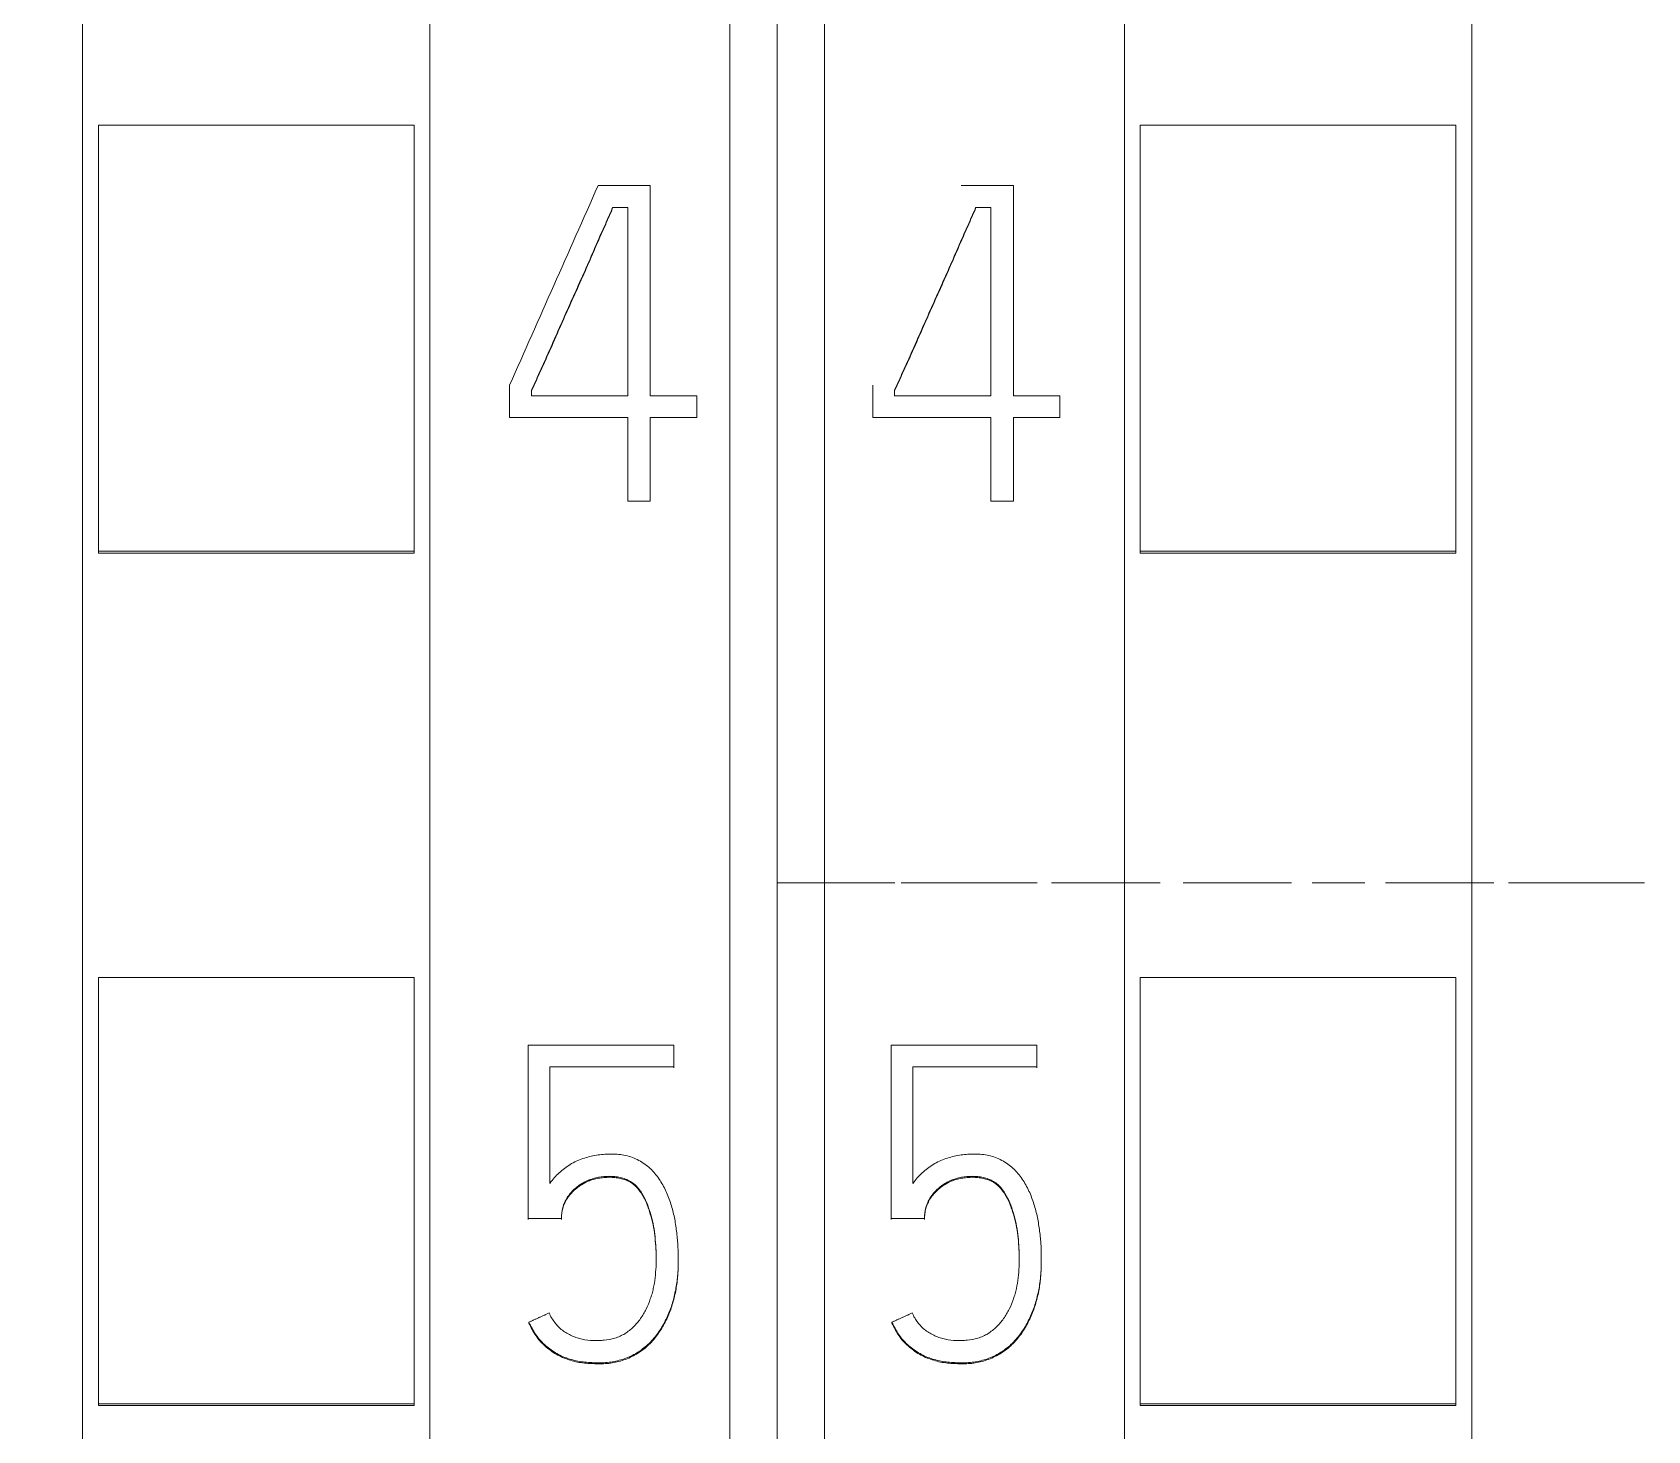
# Model space of a CAD drawing. Header units: millimetres. Extents: x 42151 to 59780, y 37376 to 44547.
# Drawn here: x 47991.11 to 48001.34, y 43218.44 to 43227.3 of the extents above; entities that cross this region are included whole.
import ezdxf

# ---------------------------------------------------------------- set-up
doc = ezdxf.new("R2010")
doc.units = ezdxf.units.MM
doc.set_wipeout_variables(frame=1)
doc.layers.add('000-PI-Oprema', color=30, linetype='Continuous', lineweight=5)
doc.layers.add('SI-ORMAR-Oprema', color=30, linetype='Continuous', lineweight=5)

# ---------------------------------------------------------------- blocks, each defined once
blk = doc.blocks.new('6ES7521-1BL00-0AB0')
at = {"layer": 'SI-ORMAR-Oprema'}
blk.add_line((-18.125, -7.528), (-18.125, -41.098), dxfattribs=at)
for points, knots in [([(-21.974, -27.311), (-21.932, -27.311), (-21.89, -27.311), (-21.847, -27.311), (-21.703, -27.311), (-21.558, -27.311), (-21.413, -27.311), (-21.413, -27.311), (-21.413, -27.311), (-21.413, -27.311), (-21.63, -27.311), (-21.846, -27.311), (-22.063, -27.311), (-22.063, -27.311), (-22.063, -27.311), (-22.063, -27.311), (-21.886, -27.311), (-21.709, -27.311), (-21.532, -27.311), (-21.679, -27.311), (-21.827, -27.311), (-21.974, -27.311)], [0, 0, 0, 0, 0.036215, 0.036215, 0.036215, 0.322246, 0.322246, 0.322246, 0.349407, 0.349407, 0.349407, 0.534482, 0.534482, 0.534482, 0.561643, 0.561643, 0.561643, 0.712917, 0.712917, 0.712917, 1, 1, 1, 1]), ([(-21.169, -27.311), (-21.183, -27.311), (-21.197, -27.311), (-21.212, -27.311), (-21.125, -27.311), (-21.037, -27.311), (-20.851, -27.311), (-20.768, -27.311), (-20.703, -27.311), (-20.625, -27.311), (-20.586, -27.311), (-20.586, -27.311), (-20.617, -27.311), (-20.736, -27.311), (-20.813, -27.311), (-20.96, -27.311), (-21.012, -27.311), (-21.068, -27.311), (-21.064, -27.311), (-21.06, -27.311), (-21.056, -27.311), (-20.914, -27.311), (-20.771, -27.311), (-20.629, -27.311), (-20.629, -27.311), (-20.629, -27.311), (-20.629, -27.311), (-20.809, -27.311), (-20.989, -27.311), (-21.169, -27.311), (-21.174, -27.311), (-21.179, -27.311), (-21.184, -27.311), (-21.09, -27.311), (-21.005, -27.311), (-20.855, -27.311), (-20.798, -27.311), (-20.722, -27.311), (-20.703, -27.311), (-20.703, -27.311), (-20.725, -27.311), (-20.768, -27.311), (-20.815, -27.311), (-20.876, -27.311), (-21.021, -27.311), (-21.093, -27.311), (-21.169, -27.311)], [0, 0, 0, 0, 0.020196, 0.020196, 0.020196, 0.073566, 0.073566, 0.134214, 0.134214, 0.134214, 0.195453, 0.195453, 0.251514, 0.251514, 0.303335, 0.303335, 0.329668, 0.329668, 0.329668, 0.389918, 0.389918, 0.389918, 0.477765, 0.477765, 0.477765, 0.497395, 0.497395, 0.497395, 0.608635, 0.608635, 0.608635, 0.713812, 0.713812, 0.713812, 0.768046, 0.768046, 0.819122, 0.819122, 0.864375, 0.864375, 0.916877, 0.916877, 0.916877, 0.960794, 0.960794, 1, 1, 1, 1]), ([(-20.323, -27.311), (-20.324, -27.311), (-20.326, -27.311), (-20.328, -27.311), (-20.295, -27.311), (-20.274, -27.311), (-20.179, -27.311), (-20.105, -27.311), (-19.952, -27.311), (-19.883, -27.311), (-19.776, -27.311), (-19.749, -27.311), (-19.749, -27.311), (-19.79, -27.311), (-19.928, -27.311), (-19.997, -27.311), (-20.176, -27.311), (-20.255, -27.311), (-20.379, -27.311), (-20.409, -27.311), (-20.409, -27.311), (-20.367, -27.311), (-20.233, -27.311), (-20.177, -27.311), (-20.016, -27.311), (-19.936, -27.311), (-19.874, -27.311), (-19.887, -27.311), (-19.916, -27.311), (-20.028, -27.311), (-20.128, -27.311), (-20.279, -27.311), (-20.299, -27.311), (-20.323, -27.311)], [0, 0, 0, 0, 0.010188, 0.010188, 0.010188, 0.017208, 0.017208, 0.074632, 0.074632, 0.154044, 0.154044, 0.239952, 0.239952, 0.340578, 0.340578, 0.405729, 0.405729, 0.481946, 0.481946, 0.558492, 0.558492, 0.652891, 0.652891, 0.709724, 0.709724, 0.800802, 0.800802, 0.800802, 0.87479, 0.87479, 0.986381, 0.986381, 1, 1, 1, 1]), ([(-20.234, -27.311), (-20.196, -27.311), (-20.145, -27.311), (-20.019, -27.311), (-19.968, -27.311), (-19.891, -27.311), (-19.871, -27.311), (-19.871, -27.311), (-19.891, -27.311), (-19.969, -27.311), (-20.022, -27.311), (-20.149, -27.311), (-20.2, -27.311), (-20.274, -27.311), (-20.292, -27.311), (-20.292, -27.311), (-20.273, -27.311), (-20.234, -27.311)], [0, 0, 0, 0, 0.129265, 0.129265, 0.259625, 0.259625, 0.387846, 0.387846, 0.510472, 0.510472, 0.636446, 0.636446, 0.760864, 0.760864, 0.878421, 0.878421, 1, 1, 1, 1]), ([(-18.974, -27.311), (-19.032, -27.311), (-19.118, -27.311), (-19.463, -27.311), (-19.578, -27.311), (-19.578, -27.311), (-19.55, -27.311), (-19.437, -27.311), (-19.35, -27.311), (-19.105, -27.311), (-19.012, -27.311), (-18.911, -27.311), (-18.89, -27.311), (-18.89, -27.311), (-18.918, -27.311), (-18.974, -27.311)], [0, 0, 0, 0, 0.124815, 0.124815, 0.371879, 0.371879, 0.499452, 0.499452, 0.627025, 0.627025, 0.768837, 0.768837, 0.877113, 0.877113, 1, 1, 1, 1]), ([(-19.421, -27.311), (-19.384, -27.311), (-19.322, -27.311), (-19.153, -27.311), (-19.094, -27.311), (-19.024, -27.311), (-19.007, -27.311), (-19.007, -27.311), (-19.02, -27.311), (-19.084, -27.311), (-19.146, -27.311), (-19.315, -27.311), (-19.374, -27.311), (-19.444, -27.311), (-19.461, -27.311), (-19.461, -27.311), (-19.448, -27.311), (-19.421, -27.311)], [0, 0, 0, 0, 0.148649, 0.148649, 0.283946, 0.283946, 0.397779, 0.397779, 0.501147, 0.501147, 0.64939, 0.64939, 0.785131, 0.785131, 0.900096, 0.900096, 1, 1, 1, 1]), ([(-18.759, -27.311), (-18.759, -27.311), (-18.759, -27.311), (-18.759, -27.311), (-18.648, -27.311), (-18.537, -27.311), (-18.425, -27.311), (-18.425, -27.311), (-18.425, -27.311), (-18.426, -27.311), (-18.537, -27.311), (-18.648, -27.311), (-18.759, -27.311)], [0, 0, 0, 0, 0.104454, 0.104454, 0.104454, 0.5, 0.5, 0.5, 0.604454, 0.604454, 0.604454, 1, 1, 1, 1]), ([(-17.692, -27.311), (-17.749, -27.311), (-17.835, -27.311), (-18.181, -27.311), (-18.296, -27.311), (-18.296, -27.311), (-18.267, -27.311), (-18.154, -27.311), (-18.068, -27.311), (-17.823, -27.311), (-17.729, -27.311), (-17.629, -27.311), (-17.607, -27.311), (-17.607, -27.311), (-17.636, -27.311), (-17.692, -27.311)], [0, 0, 0, 0, 0.124815, 0.124815, 0.371879, 0.371879, 0.499452, 0.499452, 0.627025, 0.627025, 0.768837, 0.768837, 0.877113, 0.877113, 1, 1, 1, 1]), ([(-18.139, -27.311), (-18.102, -27.311), (-18.04, -27.311), (-17.871, -27.311), (-17.811, -27.311), (-17.741, -27.311), (-17.725, -27.311), (-17.725, -27.311), (-17.738, -27.311), (-17.802, -27.311), (-17.864, -27.311), (-18.032, -27.311), (-18.091, -27.311), (-18.162, -27.311), (-18.178, -27.311), (-18.178, -27.311), (-18.165, -27.311), (-18.139, -27.311)], [0, 0, 0, 0, 0.148649, 0.148649, 0.283946, 0.283946, 0.397779, 0.397779, 0.501147, 0.501147, 0.64939, 0.64939, 0.785131, 0.785131, 0.900096, 0.900096, 1, 1, 1, 1])]:
    blk.add_open_spline(points, degree=3, knots=knots, dxfattribs=at)
blk.add_wipeout([(-17.4, 69.029), (17.4, 69.029), (17.4, -77.971), (-17.4, -77.971)]).dxf.layer = 'SI-ORMAR-Oprema'
blk.add_wipeout([(-17.4, 69.029), (17.4, 69.029), (17.4, -77.971), (-17.4, -77.971)]).dxf.layer = 'SI-ORMAR-Oprema'
for p, q in [((-17.4, 56.709), (-17.4, -56.709)), ((17.4, 56.709), (17.4, -56.709)), ((-13, 54.429), (-13, -54.387)), ((13, -54.387), (13, 54.429)), ((-17.1, -10.221), (-17.1, -74.176)), ((-15.2, -10.221), (-15.2, -74.176)), ((15.2, -10.221), (15.2, -74.176)), ((17.1, -10.221), (17.1, -74.176)), ((-15.1, -25.21), (-15.1, -22.509)), ((-13.1, -22.509), (-15.1, -22.509)), ((-13.1, -25.21), (-13.1, -22.509)), ((13.1, -25.21), (13.1, -22.509)), ((13.1, -22.509), (15.1, -22.509)), ((15.1, -25.21), (15.1, -22.509)), ((-16.234, -22.893), (-15.904, -22.893)), ((-15.904, -22.893), (-15.904, -24.224)), ((16.266, -22.893), (16.596, -22.893)), ((16.596, -22.893), (16.596, -24.224)), ((-16.046, -23.032), (-16.143, -23.032)), ((-16.046, -24.224), (-16.046, -23.032)), ((16.454, -23.032), (16.357, -23.032)), ((16.454, -24.224), (16.454, -23.032)), ((-16.795, -24.363), (-16.795, -24.158)), ((-16.656, -24.188), (-16.656, -24.224)), ((-16.656, -24.224), (-16.046, -24.224)), ((-15.904, -24.224), (-15.61, -24.224)), ((-15.61, -24.224), (-15.61, -24.363)), ((15.705, -24.363), (15.705, -24.158)), ((15.844, -24.188), (15.844, -24.224)), ((15.844, -24.224), (16.454, -24.224)), ((16.596, -24.224), (16.89, -24.224)), ((16.89, -24.224), (16.89, -24.363)), ((-16.046, -24.363), (-16.795, -24.363)), ((-16.046, -24.892), (-16.046, -24.363)), ((-15.904, -24.363), (-15.904, -24.892)), ((-15.61, -24.363), (-15.904, -24.363)), ((16.454, -24.363), (15.705, -24.363)), ((16.454, -24.892), (16.454, -24.363)), ((16.596, -24.363), (16.596, -24.892)), ((16.89, -24.363), (16.596, -24.363)), ((-15.904, -24.892), (-16.046, -24.892)), ((16.596, -24.892), (16.454, -24.892)), ((-15.1, -25.222), (-15.1, -25.21)), ((-13.1, -25.21), (-15.1, -25.21)), ((-13.1, -25.222), (-15.1, -25.222)), ((-13.1, -25.222), (-13.1, -25.21)), ((13.1, -25.222), (13.1, -25.21)), ((13.1, -25.21), (15.1, -25.21)), ((13.1, -25.222), (15.1, -25.222)), ((15.1, -25.222), (15.1, -25.21)), ((-15.1, -30.612), (-15.1, -27.911)), ((-13.1, -27.911), (-15.1, -27.911)), ((-13.1, -30.612), (-13.1, -27.911)), ((13.1, -30.612), (13.1, -27.911)), ((13.1, -27.911), (15.1, -27.911)), ((15.1, -30.612), (15.1, -27.911)), ((-16.678, -28.338), (-16.678, -29.437)), ((-15.755, -28.338), (-16.678, -28.338)), ((-15.755, -28.477), (-15.755, -28.338)), ((15.822, -28.338), (15.822, -29.437)), ((16.745, -28.338), (15.822, -28.338)), ((16.745, -28.477), (16.745, -28.338)), ((-16.54, -29.215), (-16.54, -28.477)), ((-16.54, -28.477), (-15.755, -28.477)), ((-15.755, -28.477), (-15.755, -28.483)), ((15.96, -29.215), (15.96, -28.477)), ((15.96, -28.477), (16.745, -28.477)), ((16.745, -28.477), (16.745, -28.483)), ((-16.678, -29.437), (-16.678, -29.443)), ((-16.678, -29.437), (-16.467, -29.437)), ((-16.467, -29.437), (-16.467, -29.443)), ((15.822, -29.437), (15.822, -29.443)), ((15.822, -29.437), (16.033, -29.437)), ((16.033, -29.437), (16.033, -29.443)), ((-15.727, -29.702), (-15.727, -29.696)), ((16.773, -29.702), (16.773, -29.696)), ((-16.673, -30.094), (-16.673, -30.1)), ((15.827, -30.094), (15.827, -30.1)), ((-15.1, -30.622), (-15.1, -30.612)), ((-13.1, -30.612), (-15.1, -30.612)), ((-13.1, -30.622), (-15.1, -30.622)), ((-13.1, -30.622), (-13.1, -30.612)), ((13.1, -30.622), (13.1, -30.612)), ((13.1, -30.612), (15.1, -30.612)), ((13.1, -30.622), (15.1, -30.622)), ((15.1, -30.622), (15.1, -30.612))]:
    blk.add_line(p, q, dxfattribs=at)
blk.add_ellipse((25.927, -62.828), major_axis=(441.664, 998.306), ratio=0.022905, start_param=1.540918, end_param=1.542185, dxfattribs=at)
for points, knots in [([(-16.143, -23.032), (-16.153, -23.056), (-16.164, -23.08), (-16.185, -23.129), (-16.196, -23.153), (-16.228, -23.225), (-16.249, -23.273), (-16.291, -23.37), (-16.312, -23.418), (-16.355, -23.514), (-16.377, -23.563), (-16.42, -23.659), (-16.441, -23.707), (-16.484, -23.803), (-16.505, -23.851), (-16.548, -23.948), (-16.569, -23.996), (-16.602, -24.068), (-16.613, -24.092), (-16.629, -24.128), (-16.634, -24.14), (-16.645, -24.164), (-16.65, -24.176), (-16.656, -24.188)], [0, 0, 0, 0, 0.0625, 0.0625, 0.125, 0.125, 0.25, 0.25, 0.375, 0.375, 0.5, 0.5, 0.625, 0.625, 0.75, 0.75, 0.875, 0.875, 0.9375, 0.9375, 0.96875, 0.96875, 1, 1, 1, 1]), ([(-16.656, -24.194), (-16.65, -24.182), (-16.645, -24.17), (-16.634, -24.146), (-16.629, -24.134), (-16.613, -24.098), (-16.602, -24.074), (-16.569, -24.002), (-16.548, -23.954), (-16.505, -23.858), (-16.484, -23.809), (-16.441, -23.713), (-16.42, -23.665), (-16.377, -23.569), (-16.355, -23.521), (-16.312, -23.424), (-16.291, -23.376), (-16.249, -23.279), (-16.228, -23.231), (-16.196, -23.159), (-16.185, -23.135), (-16.164, -23.086), (-16.153, -23.062), (-16.143, -23.038)], [0, 0, 0, 0, 0.03125, 0.03125, 0.0625, 0.0625, 0.125, 0.125, 0.25, 0.25, 0.375, 0.375, 0.5, 0.5, 0.625, 0.625, 0.75, 0.75, 0.875, 0.875, 0.9375, 0.9375, 1, 1, 1, 1]), ([(16.357, -23.032), (16.347, -23.056), (16.336, -23.08), (16.315, -23.129), (16.304, -23.153), (16.272, -23.225), (16.251, -23.273), (16.209, -23.37), (16.188, -23.418), (16.145, -23.514), (16.123, -23.563), (16.08, -23.659), (16.059, -23.707), (16.016, -23.803), (15.995, -23.851), (15.952, -23.948), (15.931, -23.996), (15.898, -24.068), (15.887, -24.092), (15.871, -24.128), (15.866, -24.14), (15.855, -24.164), (15.85, -24.176), (15.844, -24.188)], [0, 0, 0, 0, 0.0625, 0.0625, 0.125, 0.125, 0.25, 0.25, 0.375, 0.375, 0.5, 0.5, 0.625, 0.625, 0.75, 0.75, 0.875, 0.875, 0.9375, 0.9375, 0.96875, 0.96875, 1, 1, 1, 1]), ([(15.844, -24.194), (15.85, -24.182), (15.855, -24.17), (15.866, -24.146), (15.871, -24.134), (15.887, -24.098), (15.898, -24.074), (15.931, -24.002), (15.952, -23.954), (15.995, -23.858), (16.016, -23.809), (16.059, -23.713), (16.08, -23.665), (16.123, -23.569), (16.145, -23.521), (16.188, -23.424), (16.209, -23.376), (16.251, -23.279), (16.272, -23.231), (16.304, -23.159), (16.315, -23.135), (16.336, -23.086), (16.347, -23.062), (16.357, -23.038)], [0, 0, 0, 0, 0.03125, 0.03125, 0.0625, 0.0625, 0.125, 0.125, 0.25, 0.25, 0.375, 0.375, 0.5, 0.5, 0.625, 0.625, 0.75, 0.75, 0.875, 0.875, 0.9375, 0.9375, 1, 1, 1, 1]), ([(-17.274, -27.311), (-17.15, -27.311), (-17.026, -27.311), (-16.902, -27.311), (-16.861, -27.311), (-16.82, -27.311), (-16.779, -27.311), (-16.737, -27.311), (-16.696, -27.311), (-16.654, -27.311), (-16.773, -27.311), (-16.893, -27.311), (-17.013, -27.311), (-17.061, -27.311), (-17.11, -27.311), (-17.159, -27.311), (-17.277, -27.311), (-17.396, -27.311), (-17.514, -27.311), (-17.475, -27.311), (-17.436, -27.311), (-17.397, -27.311), (-17.356, -27.311), (-17.315, -27.311), (-17.274, -27.311)], [0, 0, 0, 0, 0.102754, 0.102754, 0.102754, 0.205071, 0.205071, 0.205071, 0.239517, 0.239517, 0.239517, 0.532428, 0.532428, 0.532428, 0.572713, 0.572713, 0.572713, 0.865353, 0.865353, 0.865353, 0.897683, 0.897683, 0.897683, 1, 1, 1, 1]), ([(-17.026, -27.311), (-16.996, -27.311), (-16.966, -27.311), (-16.936, -27.311), (-17.037, -27.311), (-17.139, -27.311), (-17.24, -27.311), (-17.209, -27.311), (-17.179, -27.311), (-17.124, -27.311), (-17.104, -27.311), (-17.087, -27.311), (-17.068, -27.311), (-17.048, -27.311), (-17.026, -27.311)], [0, 0, 0, 0, 0.214674, 0.214674, 0.214674, 0.449143, 0.449143, 0.449143, 0.663766, 0.663766, 0.840009, 0.840009, 0.840009, 1, 1, 1, 1]), ([(-16.374, -27.311), (-16.25, -27.311), (-16.125, -27.311), (-16.001, -27.311), (-15.96, -27.311), (-15.919, -27.311), (-15.878, -27.311), (-15.837, -27.311), (-15.795, -27.311), (-15.753, -27.311), (-15.873, -27.311), (-15.993, -27.311), (-16.112, -27.311), (-16.161, -27.311), (-16.209, -27.311), (-16.258, -27.311), (-16.377, -27.311), (-16.495, -27.311), (-16.614, -27.311), (-16.575, -27.311), (-16.536, -27.311), (-16.497, -27.311), (-16.456, -27.311), (-16.415, -27.311), (-16.374, -27.311)], [0, 0, 0, 0, 0.102754, 0.102754, 0.102754, 0.205071, 0.205071, 0.205071, 0.239517, 0.239517, 0.239517, 0.532428, 0.532428, 0.532428, 0.572713, 0.572713, 0.572713, 0.865353, 0.865353, 0.865353, 0.897683, 0.897683, 0.897683, 1, 1, 1, 1]), ([(-16.125, -27.311), (-16.095, -27.311), (-16.066, -27.311), (-16.036, -27.311), (-16.137, -27.311), (-16.238, -27.311), (-16.339, -27.311), (-16.309, -27.311), (-16.278, -27.311), (-16.223, -27.311), (-16.203, -27.311), (-16.186, -27.311), (-16.168, -27.311), (-16.147, -27.311), (-16.125, -27.311)], [0, 0, 0, 0, 0.214674, 0.214674, 0.214674, 0.449143, 0.449143, 0.449143, 0.663766, 0.663766, 0.840009, 0.840009, 0.840009, 1, 1, 1, 1]), ([(-15.058, -27.311), (-15.116, -27.311), (-15.202, -27.311), (-15.547, -27.311), (-15.662, -27.311), (-15.662, -27.311), (-15.634, -27.311), (-15.521, -27.311), (-15.434, -27.311), (-15.189, -27.311), (-15.096, -27.311), (-14.995, -27.311), (-14.974, -27.311), (-14.974, -27.311), (-15.002, -27.311), (-15.058, -27.311)], [0, 0, 0, 0, 0.124815, 0.124815, 0.371879, 0.371879, 0.499452, 0.499452, 0.627025, 0.627025, 0.768837, 0.768837, 0.877113, 0.877113, 1, 1, 1, 1]), ([(-15.505, -27.311), (-15.468, -27.311), (-15.406, -27.311), (-15.237, -27.311), (-15.178, -27.311), (-15.108, -27.311), (-15.091, -27.311), (-15.091, -27.311), (-15.104, -27.311), (-15.168, -27.311), (-15.23, -27.311), (-15.398, -27.311), (-15.458, -27.311), (-15.528, -27.311), (-15.545, -27.311), (-15.545, -27.311), (-15.532, -27.311), (-15.505, -27.311)], [0, 0, 0, 0, 0.148649, 0.148649, 0.283946, 0.283946, 0.397779, 0.397779, 0.501147, 0.501147, 0.64939, 0.64939, 0.785131, 0.785131, 0.900096, 0.900096, 1, 1, 1, 1]), ([(-14.226, -27.311), (-14.283, -27.311), (-14.369, -27.311), (-14.714, -27.311), (-14.829, -27.311), (-14.829, -27.311), (-14.801, -27.311), (-14.688, -27.311), (-14.602, -27.311), (-14.356, -27.311), (-14.263, -27.311), (-14.162, -27.311), (-14.141, -27.311), (-14.141, -27.311), (-14.169, -27.311), (-14.226, -27.311)], [0, 0, 0, 0, 0.124815, 0.124815, 0.371879, 0.371879, 0.499452, 0.499452, 0.627025, 0.627025, 0.768837, 0.768837, 0.877113, 0.877113, 1, 1, 1, 1]), ([(-14.672, -27.311), (-14.636, -27.311), (-14.573, -27.311), (-14.404, -27.311), (-14.345, -27.311), (-14.275, -27.311), (-14.258, -27.311), (-14.258, -27.311), (-14.271, -27.311), (-14.335, -27.311), (-14.397, -27.311), (-14.566, -27.311), (-14.625, -27.311), (-14.695, -27.311), (-14.712, -27.311), (-14.712, -27.311), (-14.699, -27.311), (-14.672, -27.311)], [0, 0, 0, 0, 0.148649, 0.148649, 0.283946, 0.283946, 0.397779, 0.397779, 0.501147, 0.501147, 0.64939, 0.64939, 0.785131, 0.785131, 0.900096, 0.900096, 1, 1, 1, 1]), ([(-14.01, -27.311), (-14.01, -27.311), (-14.01, -27.311), (-14.01, -27.311), (-13.899, -27.311), (-13.788, -27.311), (-13.677, -27.311), (-13.677, -27.311), (-13.677, -27.311), (-13.677, -27.311), (-13.788, -27.311), (-13.899, -27.311), (-14.01, -27.311)], [0, 0, 0, 0, 0.104454, 0.104454, 0.104454, 0.5, 0.5, 0.5, 0.604454, 0.604454, 0.604454, 1, 1, 1, 1]), ([(-12.943, -27.311), (-13, -27.311), (-13.086, -27.311), (-13.432, -27.311), (-13.547, -27.311), (-13.547, -27.311), (-13.518, -27.311), (-13.406, -27.311), (-13.319, -27.311), (-13.074, -27.311), (-12.981, -27.311), (-12.88, -27.311), (-12.859, -27.311), (-12.859, -27.311), (-12.887, -27.311), (-12.943, -27.311)], [0, 0, 0, 0, 0.124815, 0.124815, 0.371879, 0.371879, 0.499452, 0.499452, 0.627025, 0.627025, 0.768837, 0.768837, 0.877113, 0.877113, 1, 1, 1, 1]), ([(-13.39, -27.311), (-13.353, -27.311), (-13.291, -27.311), (-13.122, -27.311), (-13.063, -27.311), (-12.992, -27.311), (-12.976, -27.311), (-12.976, -27.311), (-12.989, -27.311), (-13.053, -27.311), (-13.115, -27.311), (-13.283, -27.311), (-13.343, -27.311), (-13.413, -27.311), (-13.429, -27.311), (-13.429, -27.311), (-13.416, -27.311), (-13.39, -27.311)], [0, 0, 0, 0, 0.148649, 0.148649, 0.283946, 0.283946, 0.397779, 0.397779, 0.501147, 0.501147, 0.64939, 0.64939, 0.785131, 0.785131, 0.900096, 0.900096, 1, 1, 1, 1]), ([(-12.526, -27.311), (-12.401, -27.311), (-12.277, -27.311), (-12.153, -27.311), (-12.112, -27.311), (-12.071, -27.311), (-12.03, -27.311), (-11.988, -27.311), (-11.947, -27.311), (-11.905, -27.311), (-12.025, -27.311), (-12.144, -27.311), (-12.264, -27.311), (-12.312, -27.311), (-12.361, -27.311), (-12.41, -27.311), (-12.528, -27.311), (-12.647, -27.311), (-12.766, -27.311), (-12.727, -27.311), (-12.687, -27.311), (-12.648, -27.311), (-12.607, -27.311), (-12.566, -27.311), (-12.526, -27.311)], [0, 0, 0, 0, 0.102754, 0.102754, 0.102754, 0.205071, 0.205071, 0.205071, 0.239517, 0.239517, 0.239517, 0.532428, 0.532428, 0.532428, 0.572713, 0.572713, 0.572713, 0.865353, 0.865353, 0.865353, 0.897683, 0.897683, 0.897683, 1, 1, 1, 1]), ([(-12.277, -27.311), (-12.247, -27.311), (-12.217, -27.311), (-12.188, -27.311), (-12.289, -27.311), (-12.39, -27.311), (-12.491, -27.311), (-12.461, -27.311), (-12.43, -27.311), (-12.375, -27.311), (-12.355, -27.311), (-12.338, -27.311), (-12.319, -27.311), (-12.299, -27.311), (-12.277, -27.311)], [0, 0, 0, 0, 0.214674, 0.214674, 0.214674, 0.449143, 0.449143, 0.449143, 0.663766, 0.663766, 0.840009, 0.840009, 0.840009, 1, 1, 1, 1]), ([(-16.673, -30.094), (-16.66, -30.12), (-16.647, -30.146), (-16.623, -30.182), (-16.614, -30.194), (-16.595, -30.216), (-16.585, -30.226), (-16.564, -30.246), (-16.552, -30.255), (-16.529, -30.272), (-16.517, -30.28), (-16.492, -30.295), (-16.48, -30.302), (-16.453, -30.315), (-16.439, -30.32), (-16.412, -30.329), (-16.398, -30.333), (-16.369, -30.34), (-16.355, -30.343), (-16.326, -30.347), (-16.311, -30.348), (-16.289, -30.349), (-16.282, -30.35), (-16.267, -30.351), (-16.26, -30.351), (-16.238, -30.352), (-16.224, -30.352), (-16.194, -30.351), (-16.18, -30.35), (-16.151, -30.347), (-16.136, -30.344), (-16.107, -30.338), (-16.093, -30.334), (-16.051, -30.321), (-16.024, -30.309), (-15.986, -30.287), (-15.973, -30.279), (-15.95, -30.262), (-15.938, -30.253), (-15.916, -30.234), (-15.906, -30.223), (-15.886, -30.202), (-15.876, -30.19), (-15.849, -30.155), (-15.833, -30.131), (-15.812, -30.092), (-15.806, -30.079), (-15.793, -30.053), (-15.787, -30.039), (-15.771, -29.998), (-15.762, -29.97), (-15.748, -29.914), (-15.742, -29.885), (-15.735, -29.842), (-15.733, -29.828), (-15.731, -29.799), (-15.729, -29.784), (-15.727, -29.74), (-15.727, -29.711), (-15.727, -29.652), (-15.729, -29.594), (-15.735, -29.536), (-15.743, -29.478), (-15.747, -29.449), (-15.757, -29.406), (-15.76, -29.392), (-15.768, -29.363), (-15.772, -29.349), (-15.786, -29.307), (-15.797, -29.28), (-15.816, -29.24), (-15.823, -29.227), (-15.838, -29.202), (-15.846, -29.19), (-15.872, -29.154), (-15.891, -29.132), (-15.935, -29.093), (-15.96, -29.077), (-16, -29.057), (-16.013, -29.051), (-16.042, -29.042), (-16.056, -29.039), (-16.085, -29.033), (-16.099, -29.031), (-16.129, -29.029), (-16.144, -29.029), (-16.173, -29.029), (-16.188, -29.03), (-16.217, -29.032), (-16.231, -29.034), (-16.26, -29.038), (-16.275, -29.041), (-16.303, -29.049), (-16.318, -29.053), (-16.346, -29.062), (-16.359, -29.068), (-16.386, -29.08), (-16.399, -29.087), (-16.424, -29.103), (-16.436, -29.111), (-16.46, -29.129), (-16.471, -29.138), (-16.492, -29.158), (-16.503, -29.169), (-16.522, -29.191), (-16.531, -29.202), (-16.54, -29.215)], [0, 0, 0, 0, 0.03125, 0.03125, 0.046875, 0.046875, 0.0625, 0.0625, 0.078125, 0.078125, 0.09375, 0.09375, 0.109375, 0.109375, 0.125, 0.125, 0.140625, 0.140625, 0.15625, 0.15625, 0.171875, 0.171875, 0.179688, 0.179688, 0.1875, 0.1875, 0.203125, 0.203125, 0.21875, 0.21875, 0.234375, 0.234375, 0.25, 0.25, 0.28125, 0.28125, 0.296875, 0.296875, 0.3125, 0.3125, 0.328125, 0.328125, 0.34375, 0.34375, 0.375, 0.375, 0.390625, 0.390625, 0.40625, 0.40625, 0.4375, 0.4375, 0.46875, 0.46875, 0.484375, 0.484375, 0.5, 0.5, 0.53125, 0.53125, 0.5625, 0.59375, 0.59375, 0.625, 0.625, 0.640625, 0.640625, 0.65625, 0.65625, 0.6875, 0.6875, 0.703125, 0.703125, 0.71875, 0.71875, 0.75, 0.75, 0.78125, 0.78125, 0.796875, 0.796875, 0.8125, 0.8125, 0.828125, 0.828125, 0.84375, 0.84375, 0.859375, 0.859375, 0.875, 0.875, 0.890625, 0.890625, 0.90625, 0.90625, 0.921875, 0.921875, 0.9375, 0.9375, 0.953125, 0.953125, 0.96875, 0.96875, 0.984375, 0.984375, 1, 1, 1, 1]), ([(15.827, -30.094), (15.84, -30.12), (15.853, -30.146), (15.877, -30.182), (15.886, -30.194), (15.905, -30.216), (15.915, -30.226), (15.936, -30.246), (15.948, -30.255), (15.971, -30.272), (15.983, -30.28), (16.008, -30.295), (16.02, -30.302), (16.047, -30.315), (16.061, -30.32), (16.088, -30.329), (16.102, -30.333), (16.131, -30.34), (16.145, -30.343), (16.174, -30.347), (16.189, -30.348), (16.211, -30.349), (16.218, -30.35), (16.233, -30.351), (16.24, -30.351), (16.262, -30.352), (16.276, -30.352), (16.306, -30.351), (16.32, -30.35), (16.349, -30.347), (16.364, -30.344), (16.393, -30.338), (16.407, -30.334), (16.449, -30.321), (16.476, -30.309), (16.514, -30.287), (16.527, -30.279), (16.55, -30.262), (16.562, -30.253), (16.584, -30.234), (16.594, -30.223), (16.614, -30.202), (16.624, -30.19), (16.651, -30.155), (16.667, -30.131), (16.688, -30.092), (16.694, -30.079), (16.707, -30.053), (16.713, -30.039), (16.729, -29.998), (16.738, -29.97), (16.752, -29.914), (16.758, -29.885), (16.765, -29.842), (16.767, -29.828), (16.769, -29.799), (16.771, -29.784), (16.773, -29.74), (16.773, -29.711), (16.773, -29.652), (16.771, -29.594), (16.765, -29.536), (16.757, -29.478), (16.753, -29.449), (16.743, -29.406), (16.74, -29.392), (16.732, -29.363), (16.728, -29.349), (16.714, -29.307), (16.703, -29.28), (16.684, -29.24), (16.677, -29.227), (16.662, -29.202), (16.654, -29.19), (16.628, -29.154), (16.609, -29.132), (16.565, -29.093), (16.54, -29.077), (16.5, -29.057), (16.487, -29.051), (16.458, -29.042), (16.444, -29.039), (16.415, -29.033), (16.401, -29.031), (16.371, -29.029), (16.356, -29.029), (16.327, -29.029), (16.312, -29.03), (16.283, -29.032), (16.269, -29.034), (16.24, -29.038), (16.225, -29.041), (16.197, -29.049), (16.182, -29.053), (16.154, -29.062), (16.141, -29.068), (16.114, -29.08), (16.101, -29.087), (16.076, -29.103), (16.064, -29.111), (16.04, -29.129), (16.029, -29.138), (16.008, -29.158), (15.997, -29.169), (15.978, -29.191), (15.969, -29.202), (15.96, -29.215)], [0, 0, 0, 0, 0.03125, 0.03125, 0.046875, 0.046875, 0.0625, 0.0625, 0.078125, 0.078125, 0.09375, 0.09375, 0.109375, 0.109375, 0.125, 0.125, 0.140625, 0.140625, 0.15625, 0.15625, 0.171875, 0.171875, 0.179687, 0.179687, 0.1875, 0.1875, 0.203125, 0.203125, 0.21875, 0.21875, 0.234375, 0.234375, 0.25, 0.25, 0.28125, 0.28125, 0.296875, 0.296875, 0.3125, 0.3125, 0.328125, 0.328125, 0.34375, 0.34375, 0.375, 0.375, 0.390625, 0.390625, 0.40625, 0.40625, 0.4375, 0.4375, 0.46875, 0.46875, 0.484375, 0.484375, 0.5, 0.5, 0.53125, 0.53125, 0.5625, 0.59375, 0.59375, 0.625, 0.625, 0.640625, 0.640625, 0.65625, 0.65625, 0.6875, 0.6875, 0.703125, 0.703125, 0.71875, 0.71875, 0.75, 0.75, 0.78125, 0.78125, 0.796875, 0.796875, 0.8125, 0.8125, 0.828125, 0.828125, 0.84375, 0.84375, 0.859375, 0.859375, 0.875, 0.875, 0.890625, 0.890625, 0.90625, 0.90625, 0.921875, 0.921875, 0.9375, 0.9375, 0.953125, 0.953125, 0.96875, 0.96875, 0.984375, 0.984375, 1, 1, 1, 1]), ([(-16.467, -29.437), (-16.467, -29.413), (-16.464, -29.39), (-16.455, -29.357), (-16.451, -29.346), (-16.442, -29.325), (-16.436, -29.315), (-16.424, -29.295), (-16.417, -29.286), (-16.402, -29.268), (-16.394, -29.26), (-16.377, -29.244), (-16.368, -29.237), (-16.349, -29.223), (-16.34, -29.217), (-16.32, -29.206), (-16.309, -29.2), (-16.288, -29.191), (-16.277, -29.188), (-16.244, -29.178), (-16.221, -29.173), (-16.187, -29.171), (-16.175, -29.17), (-16.152, -29.17), (-16.14, -29.171), (-16.117, -29.173), (-16.106, -29.175), (-16.089, -29.178), (-16.083, -29.18), (-16.072, -29.183), (-16.067, -29.185), (-16.05, -29.191), (-16.04, -29.196), (-16.02, -29.208), (-16.011, -29.215), (-15.994, -29.23), (-15.986, -29.239), (-15.971, -29.257), (-15.964, -29.266), (-15.946, -29.296), (-15.935, -29.316), (-15.918, -29.359), (-15.91, -29.381), (-15.89, -29.447), (-15.881, -29.492), (-15.873, -29.56), (-15.871, -29.583), (-15.868, -29.629), (-15.867, -29.652), (-15.866, -29.721), (-15.868, -29.767), (-15.876, -29.835), (-15.88, -29.858), (-15.887, -29.892), (-15.89, -29.903), (-15.896, -29.925), (-15.9, -29.936), (-15.911, -29.969), (-15.92, -29.991), (-15.935, -30.022), (-15.941, -30.032), (-15.953, -30.052), (-15.959, -30.062), (-15.979, -30.09), (-15.994, -30.107), (-16.019, -30.132), (-16.027, -30.139), (-16.046, -30.154), (-16.055, -30.161), (-16.075, -30.173), (-16.085, -30.178), (-16.106, -30.188), (-16.117, -30.192), (-16.151, -30.202), (-16.173, -30.206), (-16.208, -30.209), (-16.22, -30.21), (-16.243, -30.211), (-16.255, -30.211), (-16.289, -30.21), (-16.312, -30.207), (-16.346, -30.2), (-16.357, -30.197), (-16.379, -30.19), (-16.39, -30.186), (-16.422, -30.171), (-16.442, -30.159), (-16.47, -30.138), (-16.479, -30.13), (-16.495, -30.114), (-16.51, -30.096), (-16.523, -30.077), (-16.535, -30.057), (-16.54, -30.046), (-16.545, -30.036)], [0, 0, 0, 0, 0.03125, 0.03125, 0.046875, 0.046875, 0.0625, 0.0625, 0.078125, 0.078125, 0.09375, 0.09375, 0.109375, 0.109375, 0.125, 0.125, 0.140625, 0.140625, 0.15625, 0.15625, 0.1875, 0.1875, 0.203125, 0.203125, 0.21875, 0.21875, 0.234375, 0.234375, 0.242187, 0.242187, 0.25, 0.25, 0.265625, 0.265625, 0.28125, 0.28125, 0.296875, 0.296875, 0.3125, 0.3125, 0.34375, 0.34375, 0.375, 0.375, 0.4375, 0.4375, 0.46875, 0.46875, 0.5, 0.5, 0.5625, 0.5625, 0.59375, 0.59375, 0.609375, 0.609375, 0.625, 0.625, 0.65625, 0.65625, 0.671875, 0.671875, 0.6875, 0.6875, 0.71875, 0.71875, 0.734375, 0.734375, 0.75, 0.75, 0.765625, 0.765625, 0.78125, 0.78125, 0.8125, 0.8125, 0.828125, 0.828125, 0.84375, 0.84375, 0.875, 0.875, 0.890625, 0.890625, 0.90625, 0.90625, 0.9375, 0.9375, 0.953125, 0.953125, 0.96875, 0.984375, 0.984375, 1, 1, 1, 1]), ([(-15.866, -29.7), (-15.866, -29.694), (-15.866, -29.688), (-15.867, -29.659), (-15.868, -29.637), (-15.871, -29.591), (-15.873, -29.568), (-15.878, -29.523), (-15.882, -29.5), (-15.891, -29.454), (-15.897, -29.432), (-15.907, -29.399), (-15.91, -29.388), (-15.918, -29.366), (-15.922, -29.355), (-15.935, -29.323), (-15.945, -29.302), (-15.964, -29.273), (-15.971, -29.264), (-15.985, -29.245), (-15.993, -29.237), (-16.01, -29.221), (-16.019, -29.214), (-16.039, -29.202), (-16.05, -29.197), (-16.072, -29.189), (-16.083, -29.186), (-16.106, -29.181), (-16.117, -29.179), (-16.14, -29.177), (-16.151, -29.176), (-16.174, -29.176), (-16.186, -29.177), (-16.209, -29.179), (-16.221, -29.18), (-16.243, -29.184), (-16.266, -29.19), (-16.287, -29.197), (-16.309, -29.206), (-16.319, -29.211), (-16.349, -29.229), (-16.368, -29.242), (-16.394, -29.265), (-16.402, -29.274), (-16.417, -29.291), (-16.424, -29.301), (-16.436, -29.32), (-16.441, -29.33), (-16.451, -29.352), (-16.455, -29.363), (-16.461, -29.385), (-16.463, -29.396), (-16.466, -29.419), (-16.467, -29.431), (-16.467, -29.443)], [0, 0, 0, 0, 0.015899, 0.015899, 0.077406, 0.077406, 0.138912, 0.138912, 0.200418, 0.200418, 0.261925, 0.261925, 0.292678, 0.292678, 0.323431, 0.323431, 0.384937, 0.384937, 0.41569, 0.41569, 0.446443, 0.446443, 0.477197, 0.477197, 0.50795, 0.50795, 0.538703, 0.538703, 0.569456, 0.569456, 0.600209, 0.600209, 0.630962, 0.630962, 0.661715, 0.661715, 0.692469, 0.723222, 0.723222, 0.753975, 0.753975, 0.815481, 0.815481, 0.846234, 0.846234, 0.876987, 0.876987, 0.907741, 0.907741, 0.938494, 0.938494, 0.969247, 0.969247, 1, 1, 1, 1]), ([(16.033, -29.437), (16.033, -29.413), (16.036, -29.39), (16.045, -29.357), (16.049, -29.346), (16.058, -29.325), (16.064, -29.315), (16.076, -29.295), (16.083, -29.286), (16.098, -29.268), (16.106, -29.26), (16.123, -29.244), (16.132, -29.237), (16.151, -29.223), (16.16, -29.217), (16.18, -29.206), (16.191, -29.2), (16.212, -29.191), (16.223, -29.188), (16.256, -29.178), (16.279, -29.173), (16.313, -29.171), (16.325, -29.17), (16.348, -29.17), (16.36, -29.171), (16.383, -29.173), (16.394, -29.175), (16.411, -29.178), (16.417, -29.18), (16.428, -29.183), (16.433, -29.185), (16.45, -29.191), (16.46, -29.196), (16.48, -29.208), (16.489, -29.215), (16.506, -29.23), (16.514, -29.239), (16.529, -29.257), (16.536, -29.266), (16.554, -29.296), (16.565, -29.316), (16.582, -29.359), (16.59, -29.381), (16.61, -29.447), (16.619, -29.492), (16.627, -29.56), (16.629, -29.583), (16.632, -29.629), (16.633, -29.652), (16.634, -29.721), (16.632, -29.767), (16.624, -29.835), (16.62, -29.858), (16.613, -29.892), (16.61, -29.903), (16.604, -29.925), (16.6, -29.936), (16.589, -29.969), (16.58, -29.991), (16.565, -30.022), (16.559, -30.032), (16.547, -30.052), (16.541, -30.062), (16.521, -30.09), (16.506, -30.107), (16.481, -30.132), (16.473, -30.139), (16.454, -30.154), (16.445, -30.161), (16.425, -30.173), (16.415, -30.178), (16.394, -30.188), (16.383, -30.192), (16.349, -30.202), (16.327, -30.206), (16.292, -30.209), (16.28, -30.21), (16.257, -30.211), (16.245, -30.211), (16.211, -30.21), (16.188, -30.207), (16.154, -30.2), (16.143, -30.197), (16.121, -30.19), (16.11, -30.186), (16.078, -30.171), (16.058, -30.159), (16.03, -30.138), (16.021, -30.13), (16.005, -30.114), (15.99, -30.096), (15.977, -30.077), (15.965, -30.057), (15.96, -30.046), (15.955, -30.036)], [0, 0, 0, 0, 0.03125, 0.03125, 0.046875, 0.046875, 0.0625, 0.0625, 0.078125, 0.078125, 0.09375, 0.09375, 0.109375, 0.109375, 0.125, 0.125, 0.140625, 0.140625, 0.15625, 0.15625, 0.1875, 0.1875, 0.203125, 0.203125, 0.21875, 0.21875, 0.234375, 0.234375, 0.242187, 0.242187, 0.25, 0.25, 0.265625, 0.265625, 0.28125, 0.28125, 0.296875, 0.296875, 0.3125, 0.3125, 0.34375, 0.34375, 0.375, 0.375, 0.4375, 0.4375, 0.46875, 0.46875, 0.5, 0.5, 0.5625, 0.5625, 0.59375, 0.59375, 0.609375, 0.609375, 0.625, 0.625, 0.65625, 0.65625, 0.671875, 0.671875, 0.6875, 0.6875, 0.71875, 0.71875, 0.734375, 0.734375, 0.75, 0.75, 0.765625, 0.765625, 0.78125, 0.78125, 0.8125, 0.8125, 0.828125, 0.828125, 0.84375, 0.84375, 0.875, 0.875, 0.890625, 0.890625, 0.90625, 0.90625, 0.9375, 0.9375, 0.953125, 0.953125, 0.96875, 0.984375, 0.984375, 1, 1, 1, 1]), ([(16.634, -29.7), (16.634, -29.694), (16.634, -29.688), (16.633, -29.659), (16.632, -29.637), (16.629, -29.591), (16.627, -29.568), (16.622, -29.523), (16.618, -29.5), (16.609, -29.454), (16.603, -29.432), (16.593, -29.399), (16.59, -29.388), (16.582, -29.366), (16.578, -29.355), (16.565, -29.323), (16.555, -29.302), (16.536, -29.273), (16.529, -29.264), (16.515, -29.245), (16.507, -29.237), (16.49, -29.221), (16.481, -29.214), (16.461, -29.202), (16.45, -29.197), (16.428, -29.189), (16.417, -29.186), (16.394, -29.181), (16.383, -29.179), (16.36, -29.177), (16.349, -29.176), (16.326, -29.176), (16.314, -29.177), (16.291, -29.179), (16.279, -29.18), (16.257, -29.184), (16.234, -29.19), (16.213, -29.197), (16.191, -29.206), (16.181, -29.211), (16.151, -29.229), (16.132, -29.242), (16.106, -29.265), (16.098, -29.274), (16.083, -29.291), (16.076, -29.301), (16.064, -29.32), (16.059, -29.33), (16.049, -29.352), (16.045, -29.363), (16.039, -29.385), (16.037, -29.396), (16.034, -29.419), (16.033, -29.431), (16.033, -29.443)], [0, 0, 0, 0, 0.015899, 0.015899, 0.077406, 0.077406, 0.138912, 0.138912, 0.200418, 0.200418, 0.261925, 0.261925, 0.292678, 0.292678, 0.323431, 0.323431, 0.384937, 0.384937, 0.41569, 0.41569, 0.446443, 0.446443, 0.477197, 0.477197, 0.50795, 0.50795, 0.538703, 0.538703, 0.569456, 0.569456, 0.600209, 0.600209, 0.630962, 0.630962, 0.661715, 0.661715, 0.692469, 0.723222, 0.723222, 0.753975, 0.753975, 0.815481, 0.815481, 0.846234, 0.846234, 0.876987, 0.876987, 0.907741, 0.907741, 0.938494, 0.938494, 0.969247, 0.969247, 1, 1, 1, 1]), ([(-15.727, -29.702), (-15.727, -29.723), (-15.727, -29.745), (-15.73, -29.795), (-15.732, -29.824), (-15.738, -29.867), (-15.74, -29.882), (-15.746, -29.911), (-15.749, -29.925), (-15.76, -29.968), (-15.768, -29.996), (-15.789, -30.051), (-15.801, -30.078), (-15.829, -30.13), (-15.844, -30.155), (-15.871, -30.19), (-15.88, -30.201), (-15.899, -30.223), (-15.91, -30.234), (-15.942, -30.264), (-15.966, -30.281), (-16.004, -30.304), (-16.017, -30.31), (-16.043, -30.323), (-16.057, -30.329), (-16.099, -30.343), (-16.127, -30.35), (-16.171, -30.356), (-16.186, -30.357), (-16.215, -30.358), (-16.23, -30.358), (-16.259, -30.357), (-16.274, -30.356), (-16.303, -30.355), (-16.318, -30.354), (-16.347, -30.35), (-16.362, -30.348), (-16.391, -30.341), (-16.405, -30.337), (-16.433, -30.328), (-16.447, -30.323), (-16.474, -30.311), (-16.487, -30.305), (-16.512, -30.29), (-16.525, -30.281), (-16.549, -30.264), (-16.56, -30.255), (-16.582, -30.235), (-16.592, -30.225), (-16.612, -30.203), (-16.621, -30.191), (-16.646, -30.154), (-16.66, -30.127), (-16.673, -30.1)], [0, 0, 0, 0, 0.044434, 0.044434, 0.104157, 0.104157, 0.134018, 0.134018, 0.16388, 0.16388, 0.223602, 0.223602, 0.283325, 0.283325, 0.343048, 0.343048, 0.37291, 0.37291, 0.402771, 0.402771, 0.462494, 0.462494, 0.492355, 0.492355, 0.522217, 0.522217, 0.58194, 0.58194, 0.611801, 0.611801, 0.641663, 0.641663, 0.671524, 0.671524, 0.701386, 0.701386, 0.731247, 0.731247, 0.761108, 0.761108, 0.79097, 0.79097, 0.820831, 0.820831, 0.850693, 0.850693, 0.880554, 0.880554, 0.910416, 0.910416, 0.940277, 0.940277, 1, 1, 1, 1]), ([(16.773, -29.702), (16.773, -29.723), (16.773, -29.745), (16.77, -29.795), (16.768, -29.824), (16.762, -29.867), (16.76, -29.882), (16.754, -29.911), (16.751, -29.925), (16.74, -29.968), (16.732, -29.996), (16.711, -30.051), (16.699, -30.078), (16.671, -30.13), (16.656, -30.155), (16.629, -30.19), (16.62, -30.201), (16.601, -30.223), (16.59, -30.234), (16.558, -30.264), (16.534, -30.281), (16.496, -30.304), (16.483, -30.31), (16.457, -30.323), (16.443, -30.329), (16.401, -30.343), (16.373, -30.35), (16.329, -30.356), (16.314, -30.357), (16.285, -30.358), (16.27, -30.358), (16.241, -30.357), (16.226, -30.356), (16.197, -30.355), (16.182, -30.354), (16.153, -30.35), (16.138, -30.348), (16.109, -30.341), (16.095, -30.337), (16.067, -30.328), (16.053, -30.323), (16.026, -30.311), (16.013, -30.305), (15.988, -30.29), (15.975, -30.281), (15.951, -30.264), (15.94, -30.255), (15.918, -30.235), (15.908, -30.225), (15.888, -30.203), (15.879, -30.191), (15.854, -30.154), (15.84, -30.127), (15.827, -30.1)], [0, 0, 0, 0, 0.044434, 0.044434, 0.104157, 0.104157, 0.134018, 0.134018, 0.16388, 0.16388, 0.223602, 0.223602, 0.283325, 0.283325, 0.343048, 0.343048, 0.37291, 0.37291, 0.402771, 0.402771, 0.462494, 0.462494, 0.492355, 0.492355, 0.522217, 0.522217, 0.58194, 0.58194, 0.611801, 0.611801, 0.641663, 0.641663, 0.671524, 0.671524, 0.701386, 0.701386, 0.731247, 0.731247, 0.761108, 0.761108, 0.79097, 0.79097, 0.820831, 0.820831, 0.850693, 0.850693, 0.880554, 0.880554, 0.910416, 0.910416, 0.940277, 0.940277, 1, 1, 1, 1])]:
    blk.add_open_spline(points, degree=3, knots=knots, dxfattribs=at)
for points, weights in [([(-16.545, -30.036), (-16.609, -30.065), (-16.673, -30.094)], [0.499999993177, 0.500000006823, 0.499999993177]), ([(15.955, -30.036), (15.891, -30.065), (15.827, -30.094)], [0.50000004484, 0.49999995516, 0.50000004484])]:
    blk.add_rational_spline(points, weights, degree=2, dxfattribs=at)

msp = doc.modelspace()

# ---------------------------------------------------------------- block references
at = {"layer": '000-PI-Oprema', "ltscale": 0.25}
msp.add_blockref('6ES7521-1BL00-0AB0', (48013.227, 43249.218), dxfattribs=at)

# ---------------------------------------------------------------- next in the draw order: block references
msp.add_blockref('6ES7521-1BL00-0AB0', (47978.427, 43249.218), dxfattribs=at)

doc.saveas('drawing.dxf')
